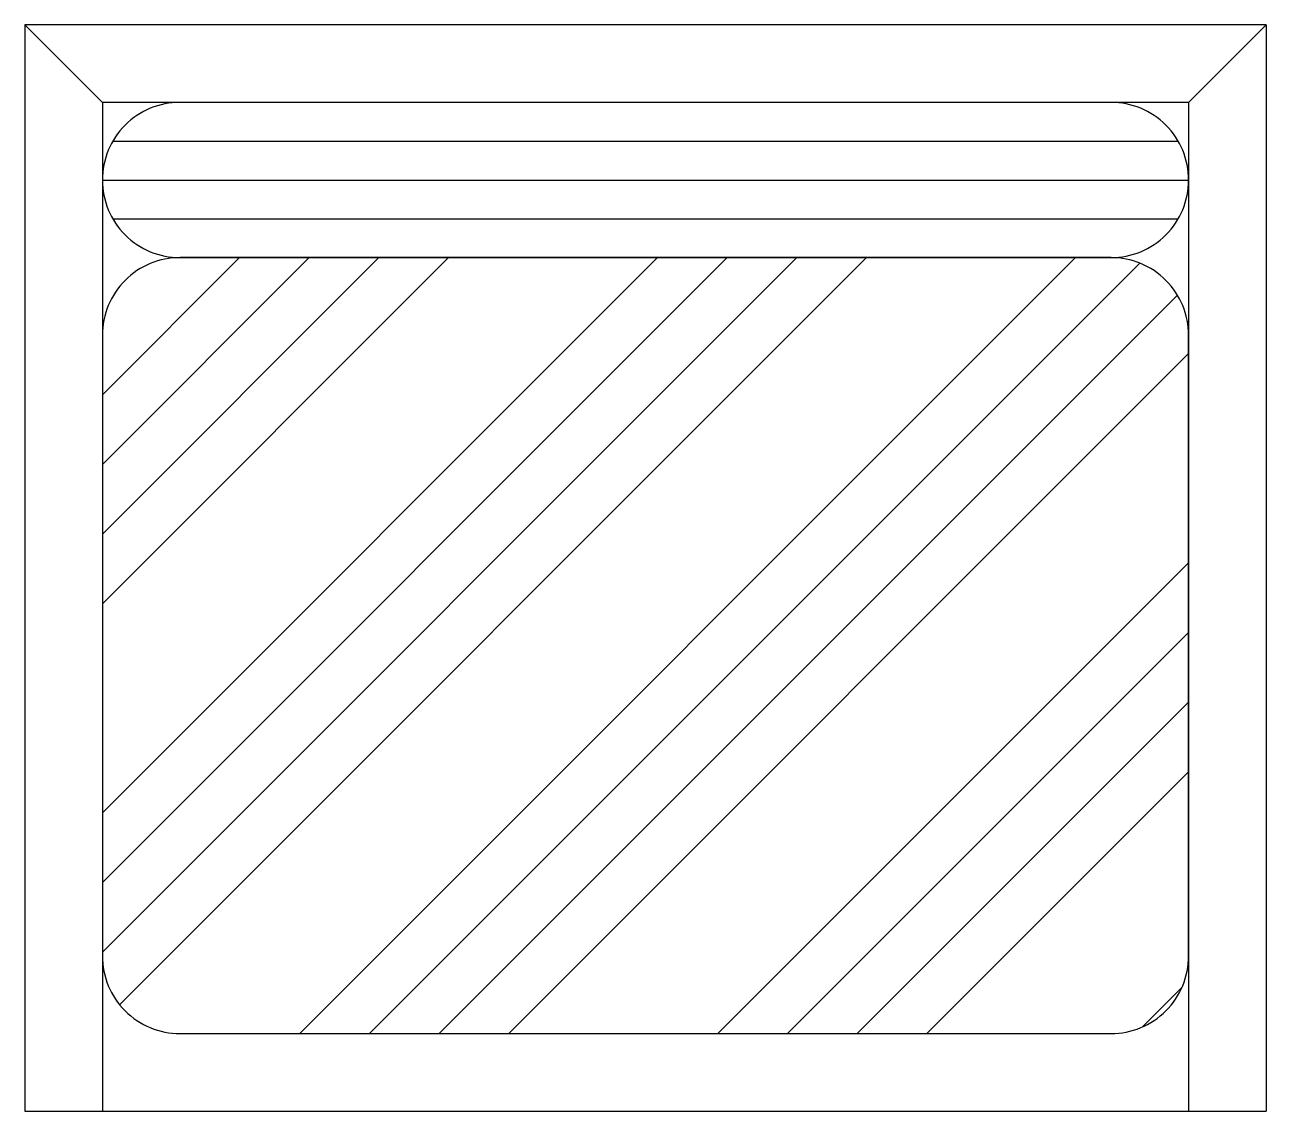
# Model space of a CAD drawing. Header units: millimetres. Extents: x -835.806 to -835.006, y 2734.193 to 2734.893.
import ezdxf

# ---------------------------------------------------------------- set-up
doc = ezdxf.new("R2010")
doc.units = ezdxf.units.MM
doc.header["$LTSCALE"] = 10
doc.layers.add('Móveis_sofás', color=2, linetype='Continuous')

msp = doc.modelspace()

# ---------------------------------------------------------------- hatches: boundary and pattern name
at = {"layer": 'Móveis_sofás'}
h = msp.add_hatch(dxfattribs=at)
h.set_pattern_fill('ANSI34', color=1, scale=0.01, style=0)
h.set_pattern_definition([(45, (0, 1.29803), (-0.134703842, 0.134703842), []), (45, (0.0449, 1.29803), (-0.134703842, 0.134703842), []), (45, (0.0898, 1.29803), (-0.134703842, 0.134703842), []), (45, (0.1347, 1.29803), (-0.134703842, 0.134703842), [])])
h.paths.add_polyline_path([(-835.05626, 2734.69311, 0.414214), (-835.10626, 2734.74311), (-835.70626, 2734.74311, 0.414214), (-835.75626, 2734.69311), (-835.75626, 2734.29311, 0.414214), (-835.70626, 2734.24311), (-835.10626, 2734.24311, 0.414214), (-835.05626, 2734.29311)])

# ---------------------------------------------------------------- linework, layer by layer
for p, q in [((-835.00626, 2734.89311), (-835.80626, 2734.89311)), ((-835.80626, 2734.89311), (-835.80626, 2734.19311)), ((-835.00626, 2734.89311), (-835.00626, 2734.19311)), ((-835.05626, 2734.84311), (-835.75626, 2734.84311)), ((-835.75626, 2734.84311), (-835.75626, 2734.19311)), ((-835.05626, 2734.84311), (-835.05626, 2734.19311)), ((-835.80626, 2734.19311), (-835.00626, 2734.19311))]:
    msp.add_line(p, q, dxfattribs=at)
at = {"layer": 'Móveis_sofás', "color": 1}
for p, q in [((-835.75626, 2734.84311), (-835.80626, 2734.89311)), ((-835.05626, 2734.84311), (-835.00626, 2734.89311)), ((-835.74956, 2734.81811), (-835.06296, 2734.81811)), ((-835.75626, 2734.79311), (-835.05626, 2734.79311)), ((-835.74956, 2734.76811), (-835.06296, 2734.76811))]:
    msp.add_line(p, q, dxfattribs=at)
for points in [[(-835.10626, 2734.84311), (-835.70626, 2734.84311, 0.414214), (-835.75626, 2734.79311, 0.414214), (-835.70626, 2734.74311), (-835.10626, 2734.74311, 0.414214), (-835.05626, 2734.79311, 0.414214)], [(-835.05626, 2734.69311, 0.414214), (-835.10626, 2734.74311), (-835.70626, 2734.74311, 0.414214), (-835.75626, 2734.69311), (-835.75626, 2734.29311, 0.414214), (-835.70626, 2734.24311), (-835.10626, 2734.24311, 0.414214), (-835.05626, 2734.29311)]]:
    msp.add_lwpolyline(points, format="xyb", close=True, dxfattribs=at)

doc.saveas('drawing.dxf')
